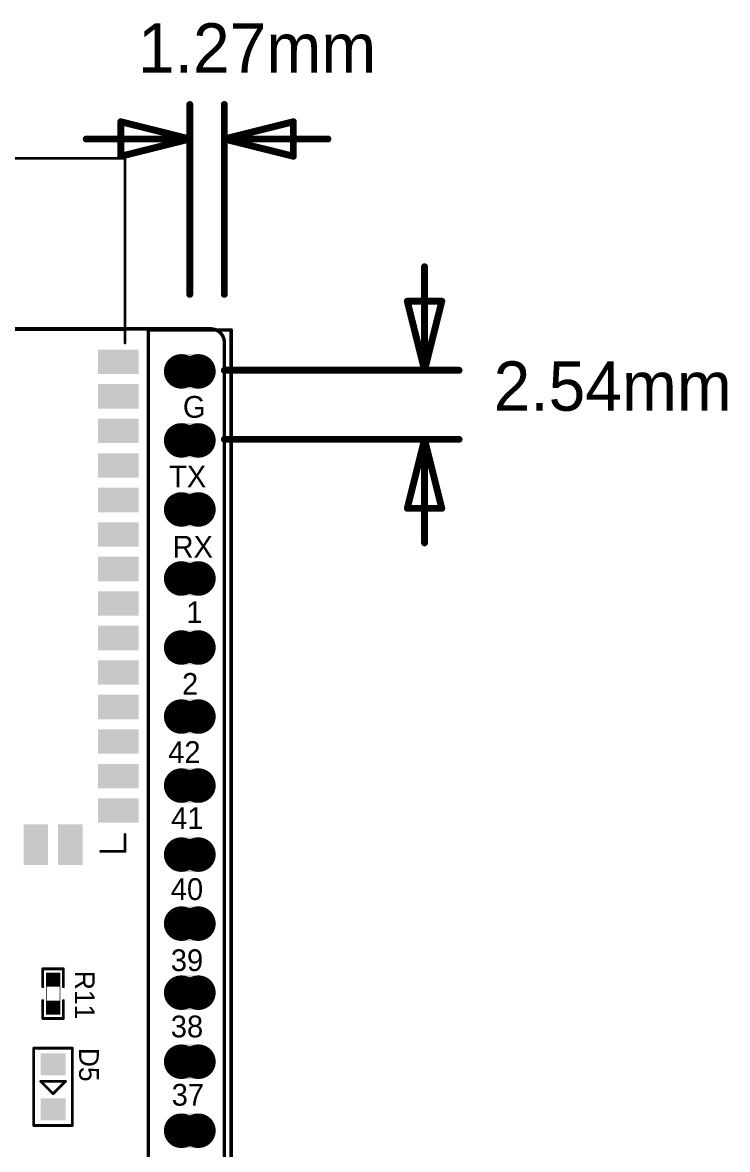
# Model space of a CAD drawing. Extents: x -13.8 to 43.9, y -15.3 to 74.1.
# Drawn here: x 17.98 to 43.91, y 32.67 to 74.14 of the extents above; entities that cross this region are included whole.
import ezdxf
from ezdxf.enums import TextEntityAlignment as Align

# ---------------------------------------------------------------- set-up
doc = ezdxf.new("R2010")
doc.units = 0
doc.header["$MEASUREMENT"] = 0
for name, color, linetype in [('2DLINES_1', 5, 'Continuous'), ('BOARD_OUTLINE', 1, 'Continuous'), ('LAYER_125', 3, 'Continuous'), ('LAYNR3', 4, 'Continuous'), ('PADLAYER_TOP', 7, 'Continuous'), ('PLACEMENT_OUTLINE_BOTTOM', 10, 'Continuous'), ('PLACEMENT_OUTLINE_TOP', 6, 'Continuous'), ('TOOL_BOT', 11, 'Continuous'), ('TOP', 2, 'Continuous')]:
    doc.layers.add(name, color=color, linetype=linetype)

msp = doc.modelspace()

# ---------------------------------------------------------------- linework, layer by layer
at = {"layer": '2DLINES_1', "const_width": 0.1016}
for points in [[(3.75, 69.14), (21.75, 69.14)], [(21.75, 69.14), (21.75, 62.35)], [(3.75, 62.84), (21.75, 62.84)], [(21.75, 43.64), (21.75, 44.26)], [(20.85, 43.64), (21.75, 43.64)], [(19.4818, 39.3192), (18.7198, 39.3192)], [(18.7198, 39.3192), (18.7198, 38.6588)], [(19.4818, 38.6588), (19.4818, 39.3192)], [(18.7198, 37.4904), (18.7198, 38.1508)], [(19.4818, 38.1508), (19.4818, 37.4904)], [(19.4818, 37.4904), (18.7198, 37.4904)], [(18.3896, 33.5534), (18.3896, 36.3982)], [(18.3896, 36.3982), (19.812, 36.3982)], [(19.812, 36.3982), (19.812, 33.5534)], [(19.558, 35.179), (18.6436, 35.179)], [(18.6436, 35.179), (19.1008, 34.7218)], [(19.1008, 34.7218), (19.558, 35.179)], [(19.812, 33.5534), (18.3896, 33.5534)]]:
    msp.add_lwpolyline(points, dxfattribs=at)
at = {"layer": '2DLINES_1', "const_width": 0.0508}
for points in [[(21.7246, 69.14, 1), (21.7754, 69.14, 1)], [(21.7246, 69.14, 1), (21.7754, 69.14, 1)], [(21.7246, 62.84, 1), (21.7754, 62.84, 1)], [(21.7246, 62.35, 1), (21.7754, 62.35, 1)], [(21.7246, 44.26, 1), (21.7754, 44.26, 1)], [(20.8246, 43.64, 1), (20.8754, 43.64, 1)], [(21.7246, 43.64, 1), (21.7754, 43.64, 1)], [(21.7246, 43.64, 1), (21.7754, 43.64, 1)], [(18.6944, 39.3192, 1), (18.7452, 39.3192, 1)], [(18.6944, 39.3192, 1), (18.7452, 39.3192, 1)], [(19.4564, 39.3192, 1), (19.5072, 39.3192, 1)], [(19.4564, 39.3192, 1), (19.5072, 39.3192, 1)], [(18.6944, 38.6588, 1), (18.7452, 38.6588, 1)], [(19.4564, 38.6588, 1), (19.5072, 38.6588, 1)], [(18.6944, 38.1508, 1), (18.7452, 38.1508, 1)], [(19.4564, 38.1508, 1), (19.5072, 38.1508, 1)], [(18.6944, 37.4904, 1), (18.7452, 37.4904, 1)], [(18.6944, 37.4904, 1), (18.7452, 37.4904, 1)], [(19.4564, 37.4904, 1), (19.5072, 37.4904, 1)], [(19.4564, 37.4904, 1), (19.5072, 37.4904, 1)], [(18.3642, 36.3982, 1), (18.415, 36.3982, 1)], [(18.3642, 36.3982, 1), (18.415, 36.3982, 1)], [(19.7866, 36.3982, 1), (19.8374, 36.3982, 1)], [(19.7866, 36.3982, 1), (19.8374, 36.3982, 1)], [(18.6182, 35.179, 1), (18.669, 35.179, 1)], [(18.6182, 35.179, 1), (18.669, 35.179, 1)], [(19.5326, 35.179, 1), (19.5834, 35.179, 1)], [(19.5326, 35.179, 1), (19.5834, 35.179, 1)], [(19.0754, 34.7218, 1), (19.1262, 34.7218, 1)], [(19.0754, 34.7218, 1), (19.1262, 34.7218, 1)], [(18.3642, 33.5534, 1), (18.415, 33.5534, 1)], [(18.3642, 33.5534, 1), (18.415, 33.5534, 1)], [(19.7866, 33.5534, 1), (19.8374, 33.5534, 1)], [(19.7866, 33.5534, 1), (19.8374, 33.5534, 1)]]:
    msp.add_lwpolyline(points, format="xyb", close=True, dxfattribs=at)
at = {"layer": 'BOARD_OUTLINE', "const_width": 0.127}
for points in [[(24.9, 62.865), (0.5, 62.865, 0.414214)], [(24.9, 62.865), (0.5, 62.865, 0.414214)], [(25.4, 62.365, 0.414214), (24.9, 62.865)], [(25.4, 62.365, 0.414214), (24.9, 62.865)], [(25.4, 0.5), (25.4, 62.365, 0.414214)], [(25.4, 0.5), (25.4, 62.365, 0.414214)]]:
    msp.add_lwpolyline(points, format="xyb", dxfattribs=at)
at = {"layer": 'BOARD_OUTLINE', "const_width": 0.0635}
for points in [[(24.86825, 62.865, 1), (24.93175, 62.865, 1)], [(24.86825, 62.865, 1), (24.93175, 62.865, 1)], [(24.86825, 62.865, 1), (24.93175, 62.865, 1)], [(24.86825, 62.865, 1), (24.93175, 62.865, 1)], [(25.36825, 62.365, 1), (25.43175, 62.365, 1)], [(25.36825, 62.365, 1), (25.43175, 62.365, 1)], [(25.36825, 62.365, 1), (25.43175, 62.365, 1)], [(25.36825, 62.365, 1), (25.43175, 62.365, 1)]]:
    msp.add_lwpolyline(points, format="xyb", close=True, dxfattribs=at)
at = {"layer": 'LAYER_125'}
for points, const_width in [([(24.13, 64.135), (24.13, 71.12)], 0.254), ([(24.13, 64.135), (24.13, 71.12)], 0.254), ([(25.4, 64.135), (25.4, 71.12)], 0.254), ([(25.4, 64.135), (25.4, 71.12)], 0.254), ([(21.59, 69.215), (21.59, 70.485)], 0.254), ([(21.59, 70.485), (24.13, 69.85)], 0.254), ([(21.59, 69.215), (21.59, 70.485)], 0.254), ([(21.59, 70.485), (24.13, 69.85)], 0.254), ([(25.4, 69.85), (27.94, 70.485)], 0.254), ([(25.4, 69.85), (27.94, 70.485)], 0.254), ([(27.94, 70.485), (27.94, 69.215)], 0.254), ([(27.94, 70.485), (27.94, 69.215)], 0.254), ([(24.13, 69.85), (20.32, 69.85)], 0.254), ([(24.13, 69.85), (20.32, 69.85)], 0.254), ([(24.13, 69.85), (21.59, 69.215)], 0.254), ([(24.13, 69.85), (21.59, 69.215)], 0.254), ([(25.4, 69.85), (29.21, 69.85)], 0.254), ([(27.94, 69.215), (25.4, 69.85)], 0.254), ([(25.4, 69.85), (29.21, 69.85)], 0.254), ([(27.94, 69.215), (25.4, 69.85)], 0.254), ([(32.766, 61.341), (32.766, 65.151)], 0.254), ([(32.766, 61.341), (32.766, 65.151)], 0.254), ([(32.766, 61.341), (32.131, 63.881)], 0.254), ([(32.131, 63.881), (33.401, 63.881)], 0.254), ([(32.766, 61.341), (32.131, 63.881)], 0.254), ([(32.131, 63.881), (33.401, 63.881)], 0.254), ([(33.401, 63.881), (32.766, 61.341)], 0.254), ([(33.401, 63.881), (32.766, 61.341)], 0.254), ([(24.13, 62.865), (24.13067, 62.865)], 0.0254), ([(24.13, 62.865), (24.13067, 62.865)], 0.0254), ([(25.4, 62.865), (25.40067, 62.865)], 0.0254), ([(25.4, 62.865), (25.40067, 62.865)], 0.0254), ([(25.4, 61.341), (34.036, 61.341)], 0.254), ([(25.4, 61.341), (34.036, 61.341)], 0.254), ([(24.13, 61.341), (24.13067, 61.341)], 0.0254), ([(24.13, 61.341), (24.13067, 61.341)], 0.0254), ([(25.4, 58.801), (34.036, 58.801)], 0.254), ([(25.4, 58.801), (34.036, 58.801)], 0.254), ([(32.131, 56.261), (32.766, 58.801)], 0.254), ([(32.131, 56.261), (32.766, 58.801)], 0.254), ([(32.766, 58.801), (32.766, 54.991)], 0.254), ([(32.766, 58.801), (33.401, 56.261)], 0.254), ([(32.766, 58.801), (32.766, 54.991)], 0.254), ([(32.766, 58.801), (33.401, 56.261)], 0.254), ([(24.13, 58.801), (24.13067, 58.801)], 0.0254), ([(24.13, 58.801), (24.13067, 58.801)], 0.0254), ([(33.401, 56.261), (32.131, 56.261)], 0.254), ([(33.401, 56.261), (32.131, 56.261)], 0.254)]:
    msp.add_lwpolyline(points, dxfattribs=dict(at, const_width=const_width))
for points, const_width in [([(24.0665, 71.12, 1), (24.1935, 71.12, 1)], 0.127), ([(24.0665, 71.12, 1), (24.1935, 71.12, 1)], 0.127), ([(25.3365, 71.12, 1), (25.4635, 71.12, 1)], 0.127), ([(25.3365, 71.12, 1), (25.4635, 71.12, 1)], 0.127), ([(21.5265, 70.485, 1), (21.6535, 70.485, 1)], 0.127), ([(21.5265, 70.485, 1), (21.6535, 70.485, 1)], 0.127), ([(21.5265, 70.485, 1), (21.6535, 70.485, 1)], 0.127), ([(21.5265, 70.485, 1), (21.6535, 70.485, 1)], 0.127), ([(27.8765, 70.485, 1), (28.0035, 70.485, 1)], 0.127), ([(27.8765, 70.485, 1), (28.0035, 70.485, 1)], 0.127), ([(27.8765, 70.485, 1), (28.0035, 70.485, 1)], 0.127), ([(27.8765, 70.485, 1), (28.0035, 70.485, 1)], 0.127), ([(20.2565, 69.85, 1), (20.3835, 69.85, 1)], 0.127), ([(20.2565, 69.85, 1), (20.3835, 69.85, 1)], 0.127), ([(24.0665, 69.85, 1), (24.1935, 69.85, 1)], 0.127), ([(24.0665, 69.85, 1), (24.1935, 69.85, 1)], 0.127), ([(24.0665, 69.85, 1), (24.1935, 69.85, 1)], 0.127), ([(24.0665, 69.85, 1), (24.1935, 69.85, 1)], 0.127), ([(24.0665, 69.85, 1), (24.1935, 69.85, 1)], 0.127), ([(24.0665, 69.85, 1), (24.1935, 69.85, 1)], 0.127), ([(25.3365, 69.85, 1), (25.4635, 69.85, 1)], 0.127), ([(25.3365, 69.85, 1), (25.4635, 69.85, 1)], 0.127), ([(25.3365, 69.85, 1), (25.4635, 69.85, 1)], 0.127), ([(25.3365, 69.85, 1), (25.4635, 69.85, 1)], 0.127), ([(25.3365, 69.85, 1), (25.4635, 69.85, 1)], 0.127), ([(25.3365, 69.85, 1), (25.4635, 69.85, 1)], 0.127), ([(29.1465, 69.85, 1), (29.2735, 69.85, 1)], 0.127), ([(29.1465, 69.85, 1), (29.2735, 69.85, 1)], 0.127), ([(21.5265, 69.215, 1), (21.6535, 69.215, 1)], 0.127), ([(21.5265, 69.215, 1), (21.6535, 69.215, 1)], 0.127), ([(21.5265, 69.215, 1), (21.6535, 69.215, 1)], 0.127), ([(21.5265, 69.215, 1), (21.6535, 69.215, 1)], 0.127), ([(27.8765, 69.215, 1), (28.0035, 69.215, 1)], 0.127), ([(27.8765, 69.215, 1), (28.0035, 69.215, 1)], 0.127), ([(27.8765, 69.215, 1), (28.0035, 69.215, 1)], 0.127), ([(27.8765, 69.215, 1), (28.0035, 69.215, 1)], 0.127), ([(32.7025, 65.151, 1), (32.8295, 65.151, 1)], 0.127), ([(32.7025, 65.151, 1), (32.8295, 65.151, 1)], 0.127), ([(24.0665, 64.135, 1), (24.1935, 64.135, 1)], 0.127), ([(24.0665, 64.135, 1), (24.1935, 64.135, 1)], 0.127), ([(25.3365, 64.135, 1), (25.4635, 64.135, 1)], 0.127), ([(25.3365, 64.135, 1), (25.4635, 64.135, 1)], 0.127), ([(32.0675, 63.881, 1), (32.1945, 63.881, 1)], 0.127), ([(32.0675, 63.881, 1), (32.1945, 63.881, 1)], 0.127), ([(32.0675, 63.881, 1), (32.1945, 63.881, 1)], 0.127), ([(32.0675, 63.881, 1), (32.1945, 63.881, 1)], 0.127), ([(33.3375, 63.881, 1), (33.4645, 63.881, 1)], 0.127), ([(33.3375, 63.881, 1), (33.4645, 63.881, 1)], 0.127), ([(33.3375, 63.881, 1), (33.4645, 63.881, 1)], 0.127), ([(33.3375, 63.881, 1), (33.4645, 63.881, 1)], 0.127), ([(24.12365, 62.865, 1), (24.13635, 62.865, 1)], 0.0127), ([(24.12365, 62.865, 1), (24.13635, 62.865, 1)], 0.0127), ([(24.12432, 62.865, 1), (24.13702, 62.865, 1)], 0.0127), ([(24.12432, 62.865, 1), (24.13702, 62.865, 1)], 0.0127), ([(25.39365, 62.865, 1), (25.40635, 62.865, 1)], 0.0127), ([(25.39365, 62.865, 1), (25.40635, 62.865, 1)], 0.0127), ([(25.39432, 62.865, 1), (25.40702, 62.865, 1)], 0.0127), ([(25.39432, 62.865, 1), (25.40702, 62.865, 1)], 0.0127), ([(25.3365, 61.341, 1), (25.4635, 61.341, 1)], 0.127), ([(25.3365, 61.341, 1), (25.4635, 61.341, 1)], 0.127), ([(32.7025, 61.341, 1), (32.8295, 61.341, 1)], 0.127), ([(32.7025, 61.341, 1), (32.8295, 61.341, 1)], 0.127), ([(32.7025, 61.341, 1), (32.8295, 61.341, 1)], 0.127), ([(32.7025, 61.341, 1), (32.8295, 61.341, 1)], 0.127), ([(32.7025, 61.341, 1), (32.8295, 61.341, 1)], 0.127), ([(32.7025, 61.341, 1), (32.8295, 61.341, 1)], 0.127), ([(33.9725, 61.341, 1), (34.0995, 61.341, 1)], 0.127), ([(33.9725, 61.341, 1), (34.0995, 61.341, 1)], 0.127), ([(24.12365, 61.341, 1), (24.13635, 61.341, 1)], 0.0127), ([(24.12365, 61.341, 1), (24.13635, 61.341, 1)], 0.0127), ([(24.12432, 61.341, 1), (24.13702, 61.341, 1)], 0.0127), ([(24.12432, 61.341, 1), (24.13702, 61.341, 1)], 0.0127), ([(25.3365, 58.801, 1), (25.4635, 58.801, 1)], 0.127), ([(25.3365, 58.801, 1), (25.4635, 58.801, 1)], 0.127), ([(32.7025, 58.801, 1), (32.8295, 58.801, 1)], 0.127), ([(32.7025, 58.801, 1), (32.8295, 58.801, 1)], 0.127), ([(32.7025, 58.801, 1), (32.8295, 58.801, 1)], 0.127), ([(32.7025, 58.801, 1), (32.8295, 58.801, 1)], 0.127), ([(32.7025, 58.801, 1), (32.8295, 58.801, 1)], 0.127), ([(32.7025, 58.801, 1), (32.8295, 58.801, 1)], 0.127), ([(33.9725, 58.801, 1), (34.0995, 58.801, 1)], 0.127), ([(33.9725, 58.801, 1), (34.0995, 58.801, 1)], 0.127), ([(24.12365, 58.801, 1), (24.13635, 58.801, 1)], 0.0127), ([(24.12365, 58.801, 1), (24.13635, 58.801, 1)], 0.0127), ([(24.12432, 58.801, 1), (24.13702, 58.801, 1)], 0.0127), ([(24.12432, 58.801, 1), (24.13702, 58.801, 1)], 0.0127), ([(32.0675, 56.261, 1), (32.1945, 56.261, 1)], 0.127), ([(32.0675, 56.261, 1), (32.1945, 56.261, 1)], 0.127), ([(32.0675, 56.261, 1), (32.1945, 56.261, 1)], 0.127), ([(32.0675, 56.261, 1), (32.1945, 56.261, 1)], 0.127), ([(33.3375, 56.261, 1), (33.4645, 56.261, 1)], 0.127), ([(33.3375, 56.261, 1), (33.4645, 56.261, 1)], 0.127), ([(33.3375, 56.261, 1), (33.4645, 56.261, 1)], 0.127), ([(33.3375, 56.261, 1), (33.4645, 56.261, 1)], 0.127), ([(32.7025, 54.991, 1), (32.8295, 54.991, 1)], 0.127), ([(32.7025, 54.991, 1), (32.8295, 54.991, 1)], 0.127)]:
    msp.add_lwpolyline(points, format="xyb", close=True, dxfattribs=dict(at, const_width=const_width))
at = {"layer": 'PADLAYER_TOP', "const_width": 0.635}
for points in [[(23.495, 61.3, 1), (24.13, 61.3, 1)], [(24.13, 61.3, 1), (24.765, 61.3, 1)], [(23.495, 58.76, 1), (24.13, 58.76, 1)], [(24.13, 58.76, 1), (24.765, 58.76, 1)], [(23.495, 56.22, 1), (24.13, 56.22, 1)], [(24.13, 56.22, 1), (24.765, 56.22, 1)], [(23.495, 53.68, 1), (24.13, 53.68, 1)], [(24.13, 53.68, 1), (24.765, 53.68, 1)], [(23.495, 51.14, 1), (24.13, 51.14, 1)], [(24.13, 51.14, 1), (24.765, 51.14, 1)], [(23.495, 48.6, 1), (24.13, 48.6, 1)], [(24.13, 48.6, 1), (24.765, 48.6, 1)], [(23.495, 46.06, 1), (24.13, 46.06, 1)], [(24.13, 46.06, 1), (24.765, 46.06, 1)], [(23.495, 43.52, 1), (24.13, 43.52, 1)], [(24.13, 43.52, 1), (24.765, 43.52, 1)], [(23.495, 40.98, 1), (24.13, 40.98, 1)], [(24.13, 40.98, 1), (24.765, 40.98, 1)], [(23.495, 38.44, 1), (24.13, 38.44, 1)], [(24.13, 38.44, 1), (24.765, 38.44, 1)], [(23.495, 35.9, 1), (24.13, 35.9, 1)], [(24.13, 35.9, 1), (24.765, 35.9, 1)], [(23.495, 33.36, 1), (24.13, 33.36, 1)], [(24.13, 33.36, 1), (24.765, 33.36, 1)]]:
    msp.add_lwpolyline(points, format="xyb", close=True, dxfattribs=at)
at = {"layer": 'PADLAYER_TOP'}
for points in [[(20.75, 61.2), (22.25, 61.2), (20.75, 62.1), (22.25, 62.1)], [(24.4475, 61.935), (23.8125, 61.935), (24.4475, 60.665), (23.8125, 60.665)], [(20.75, 59.93), (22.25, 59.93), (20.75, 60.83), (22.25, 60.83)], [(20.75, 58.66), (22.25, 58.66), (20.75, 59.56), (22.25, 59.56)], [(24.4475, 59.395), (23.8125, 59.395), (24.4475, 58.125), (23.8125, 58.125)], [(20.75, 57.39), (22.25, 57.39), (20.75, 58.29), (22.25, 58.29)], [(20.75, 56.12), (22.25, 56.12), (20.75, 57.02), (22.25, 57.02)], [(24.4475, 56.855), (23.8125, 56.855), (24.4475, 55.585), (23.8125, 55.585)], [(20.75, 54.85), (22.25, 54.85), (20.75, 55.75), (22.25, 55.75)], [(20.75, 53.58), (22.25, 53.58), (20.75, 54.48), (22.25, 54.48)], [(24.4475, 54.315), (23.8125, 54.315), (24.4475, 53.045), (23.8125, 53.045)], [(20.75, 52.31), (22.25, 52.31), (20.75, 53.21), (22.25, 53.21)], [(20.75, 51.04), (22.25, 51.04), (20.75, 51.94), (22.25, 51.94)], [(24.4475, 51.775), (23.8125, 51.775), (24.4475, 50.505), (23.8125, 50.505)], [(20.75, 49.77), (22.25, 49.77), (20.75, 50.67), (22.25, 50.67)], [(20.75, 48.5), (22.25, 48.5), (20.75, 49.4), (22.25, 49.4)], [(24.4475, 49.235), (23.8125, 49.235), (24.4475, 47.965), (23.8125, 47.965)], [(20.75, 47.23), (22.25, 47.23), (20.75, 48.13), (22.25, 48.13)], [(20.75, 45.96), (22.25, 45.96), (20.75, 46.86), (22.25, 46.86)], [(24.4475, 46.695), (23.8125, 46.695), (24.4475, 45.425), (23.8125, 45.425)], [(20.75, 44.69), (22.25, 44.69), (20.75, 45.59), (22.25, 45.59)], [(18.915, 43.14), (18.915, 44.64), (18.015, 43.14), (18.015, 44.64)], [(20.185, 43.14), (20.185, 44.64), (19.285, 43.14), (19.285, 44.64)], [(24.4475, 44.155), (23.8125, 44.155), (24.4475, 42.885), (23.8125, 42.885)], [(24.4475, 41.615), (23.8125, 41.615), (24.4475, 40.345), (23.8125, 40.345)], [(18.8468, 39.1668), (18.8468, 38.6588), (19.3548, 39.1668), (19.3548, 38.6588)], [(24.4475, 39.075), (23.8125, 39.075), (24.4475, 37.805), (23.8125, 37.805)], [(18.8468, 38.1508), (18.8468, 37.6428), (19.3548, 38.1508), (19.3548, 37.6428)], [(24.4475, 36.535), (23.8125, 36.535), (24.4475, 35.265), (23.8125, 35.265)], [(18.6436, 35.3949), (19.558, 35.3949), (18.6436, 36.2077), (19.558, 36.2077)], [(18.6436, 33.7439), (19.558, 33.7439), (18.6436, 34.5567), (19.558, 34.5567)], [(24.4475, 33.995), (23.8125, 33.995), (24.4475, 32.725), (23.8125, 32.725)]]:
    msp.add_solid(points, dxfattribs=at)
at = {"layer": 'PLACEMENT_OUTLINE_BOTTOM', "const_width": 0.127}
for points in [[(22.606, 62.824), (22.606, 6.436)], [(25.654, 62.824), (22.606, 62.824)], [(25.654, 6.436), (25.654, 62.824)]]:
    msp.add_lwpolyline(points, dxfattribs=at)
at = {"layer": 'PLACEMENT_OUTLINE_BOTTOM', "const_width": 0.0635}
for points in [[(22.57425, 62.824, 1), (22.63775, 62.824, 1)], [(22.57425, 62.824, 1), (22.63775, 62.824, 1)], [(25.62225, 62.824, 1), (25.68575, 62.824, 1)], [(25.62225, 62.824, 1), (25.68575, 62.824, 1)]]:
    msp.add_lwpolyline(points, format="xyb", close=True, dxfattribs=at)
at = {"layer": 'PLACEMENT_OUTLINE_TOP'}
for points, const_width in [([(18.8468, 39.1668), (19.3548, 39.1668)], 0.0254), ([(18.8468, 37.6428), (18.8468, 39.1668)], 0.0254), ([(19.3548, 39.1668), (19.3548, 37.6428)], 0.0254), ([(19.3548, 37.6428), (18.8468, 37.6428)], 0.0254), ([(18.3896, 33.5534), (18.3896, 36.3982)], 0.1016), ([(18.3896, 36.3982), (19.812, 36.3982)], 0.1016), ([(19.812, 36.3982), (19.812, 33.5534)], 0.1016), ([(19.558, 35.179), (18.6436, 35.179)], 0.1016), ([(18.6436, 35.179), (19.1008, 34.7218)], 0.1016), ([(19.1008, 34.7218), (19.558, 35.179)], 0.1016), ([(19.812, 33.5534), (18.3896, 33.5534)], 0.1016)]:
    msp.add_lwpolyline(points, dxfattribs=dict(at, const_width=const_width))
for points, const_width in [([(18.84045, 39.1668, 1), (18.85315, 39.1668, 1)], 0.0127), ([(18.84045, 39.1668, 1), (18.85315, 39.1668, 1)], 0.0127), ([(19.34845, 39.1668, 1), (19.36115, 39.1668, 1)], 0.0127), ([(19.34845, 39.1668, 1), (19.36115, 39.1668, 1)], 0.0127), ([(18.84045, 37.6428, 1), (18.85315, 37.6428, 1)], 0.0127), ([(18.84045, 37.6428, 1), (18.85315, 37.6428, 1)], 0.0127), ([(19.34845, 37.6428, 1), (19.36115, 37.6428, 1)], 0.0127), ([(19.34845, 37.6428, 1), (19.36115, 37.6428, 1)], 0.0127), ([(18.3642, 36.3982, 1), (18.415, 36.3982, 1)], 0.0508), ([(18.3642, 36.3982, 1), (18.415, 36.3982, 1)], 0.0508), ([(19.7866, 36.3982, 1), (19.8374, 36.3982, 1)], 0.0508), ([(19.7866, 36.3982, 1), (19.8374, 36.3982, 1)], 0.0508), ([(18.6182, 35.179, 1), (18.669, 35.179, 1)], 0.0508), ([(18.6182, 35.179, 1), (18.669, 35.179, 1)], 0.0508), ([(19.5326, 35.179, 1), (19.5834, 35.179, 1)], 0.0508), ([(19.5326, 35.179, 1), (19.5834, 35.179, 1)], 0.0508), ([(19.0754, 34.7218, 1), (19.1262, 34.7218, 1)], 0.0508), ([(19.0754, 34.7218, 1), (19.1262, 34.7218, 1)], 0.0508), ([(18.3642, 33.5534, 1), (18.415, 33.5534, 1)], 0.0508), ([(18.3642, 33.5534, 1), (18.415, 33.5534, 1)], 0.0508), ([(19.7866, 33.5534, 1), (19.8374, 33.5534, 1)], 0.0508), ([(19.7866, 33.5534, 1), (19.8374, 33.5534, 1)], 0.0508)]:
    msp.add_lwpolyline(points, format="xyb", close=True, dxfattribs=dict(at, const_width=const_width))
at = {"layer": 'TOOL_BOT', "const_width": 0.127}
for points in [[(23.622, 61.3, 1), (24.638, 61.3, 1), (23.622, 61.3)], [(23.622, 58.76, 1), (24.638, 58.76, 1), (23.622, 58.76)], [(23.622, 56.22, 1), (24.638, 56.22, 1), (23.622, 56.22)], [(23.622, 53.68, 1), (24.638, 53.68, 1), (23.622, 53.68)], [(23.622, 51.14, 1), (24.638, 51.14, 1), (23.622, 51.14)], [(23.622, 48.6, 1), (24.638, 48.6, 1), (23.622, 48.6)], [(23.622, 46.06, 1), (24.638, 46.06, 1), (23.622, 46.06)], [(23.622, 43.52, 1), (24.638, 43.52, 1), (23.622, 43.52)], [(23.622, 40.98, 1), (24.638, 40.98, 1), (23.622, 40.98)], [(23.622, 38.44, 1), (24.638, 38.44, 1), (23.622, 38.44)], [(23.622, 35.9, 1), (24.638, 35.9, 1), (23.622, 35.9)], [(23.622, 33.36, 1), (24.638, 33.36, 1), (23.622, 33.36)]]:
    msp.add_lwpolyline(points, format="xyb", dxfattribs=at)
at = {"layer": 'TOP'}
msp.add_lwpolyline([(3.75, 69.15), (21.75, 69.15), (21.75, 62.84), (3.75, 62.84), (3.75, 69.15)], close=True, dxfattribs=at)

# ---------------------------------------------------------------- texts
at = {"layer": 'LAYER_125'}
for s, p in [('1.27mm', (22.225, 71.75)), ('2.54mm', (35.306, 59.309))]:
    msp.add_text(s, height=1.814296, dxfattribs=at).set_placement(p, align=Align.BOTTOM_LEFT)
at = {"layer": 'LAYNR3'}
for s, p in [('G', (23.87636, 59.35397)), ('TX', (23.368, 56.79499)), ('RX', (23.49537, 54.20912)), ('1', (24.00373, 51.79642)), ('2', (23.84452, 49.16095)), ('42', (23.33579, 46.65277)), ('41', (23.44406, 44.22106)), ('40', (23.43129, 41.61093)), ('39', (23.43129, 38.99438)), ('38', (23.43129, 36.55633)), ('37', (23.46323, 34.04298))]:
    msp.add_text(s, height=0.8, dxfattribs=at).set_placement(p, align=Align.BOTTOM_LEFT)
msp.add_text('R11', height=0.725718, rotation=270.000001, dxfattribs=at).set_placement((19.685, 39.243), align=Align.BOTTOM_LEFT)
msp.add_text('D5', height=0.725718, rotation=270.000001, dxfattribs=at).set_placement((20.4216, 35.7886), align=Align.MIDDLE_CENTER)

doc.saveas('drawing.dxf')
